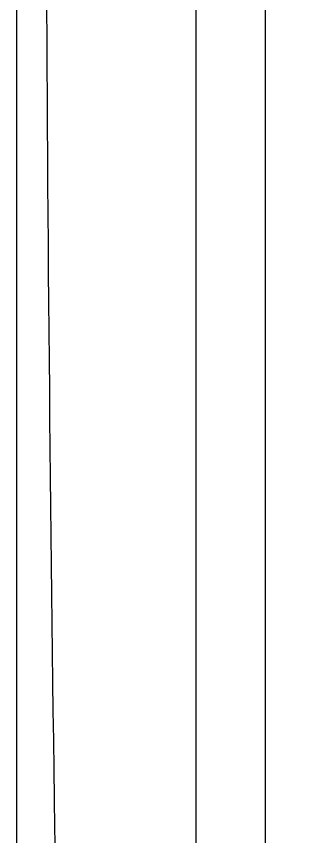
# Model space of a CAD drawing. Extents: x 527 to 614, y 487 to 635.
# Drawn here: x 526.9 to 530.02, y 534.12 to 542.96 of the extents above; entities that cross this region are included whole.
import ezdxf

# ---------------------------------------------------------------- set-up
doc = ezdxf.new("R2010")
doc.units = 0
doc.header["$MEASUREMENT"] = 0
doc.layers.add('1', color=4, linetype='Continuous')

# ---------------------------------------------------------------- blocks, each defined once
blk = doc.blocks.new('VANGUARD')
at = {"layer": '1', "color": 3, "linetype": 'Continuous'}
blk.add_line((1.9285, 74.8659), (1.9285, 11.8692), dxfattribs=at)
at = {"layer": '1', "color": 4}
blk.add_lwpolyline([(86.7371, 74.7371, 0.414214), (74.7371, 86.7371), (12, 86.7371, 0.414214), (0, 74.7371), (0, 12, 0.414214), (12, 0), (74.7371, 0, 0.414214), (86.7371, 12)], format="xyb", close=True, dxfattribs=at)
at = {"layer": '1', "color": 3, "linetype": 'Continuous'}
for points in [[(2.6766, 19.0676), (2.6766, 20.8676), (2.6766, 22.6676), (2.6766, 24.4676), (2.6766, 26.2676), (2.6766, 28.0676), (2.6766, 29.8676), (2.6766, 31.6676), (2.6766, 33.4676), (2.6766, 35.2676), (2.6766, 37.0676), (2.6766, 38.8676), (2.6766, 40.6676), (2.6766, 42.4676), (2.6766, 44.2676), (2.6766, 46.0676), (2.6766, 47.8676), (2.6766, 49.6676)], [(0.3233, 38.0086), (0.325, 37.6936), (0.3269, 37.3786), (0.3288, 37.0636), (0.3309, 36.7486), (0.333, 36.4336), (0.3352, 36.1187), (0.3376, 35.8037), (0.34, 35.4887), (0.3426, 35.1737), (0.3452, 34.8587), (0.3479, 34.5438), (0.3508, 34.2288), (0.3537, 33.9138), (0.3568, 33.5989), (0.3599, 33.2839), (0.3632, 32.969), (0.3665, 32.654), (0.37, 32.3391), (0.3735, 32.0241), (0.3772, 31.7092), (0.3809, 31.3942), (0.3848, 31.0793), (0.3887, 30.7643), (0.3928, 30.4494), (0.3969, 30.1345), (0.4012, 29.8195), (0.4055, 29.5046), (0.41, 29.1897), (0.4146, 28.8748)]]:
    blk.add_lwpolyline(points, dxfattribs=at)

msp = doc.modelspace()

# ---------------------------------------------------------------- block references
at = {"layer": '1'}
msp.add_blockref('VANGUARD', (526.9005, 505.0267), dxfattribs=at)

doc.saveas('drawing.dxf')
